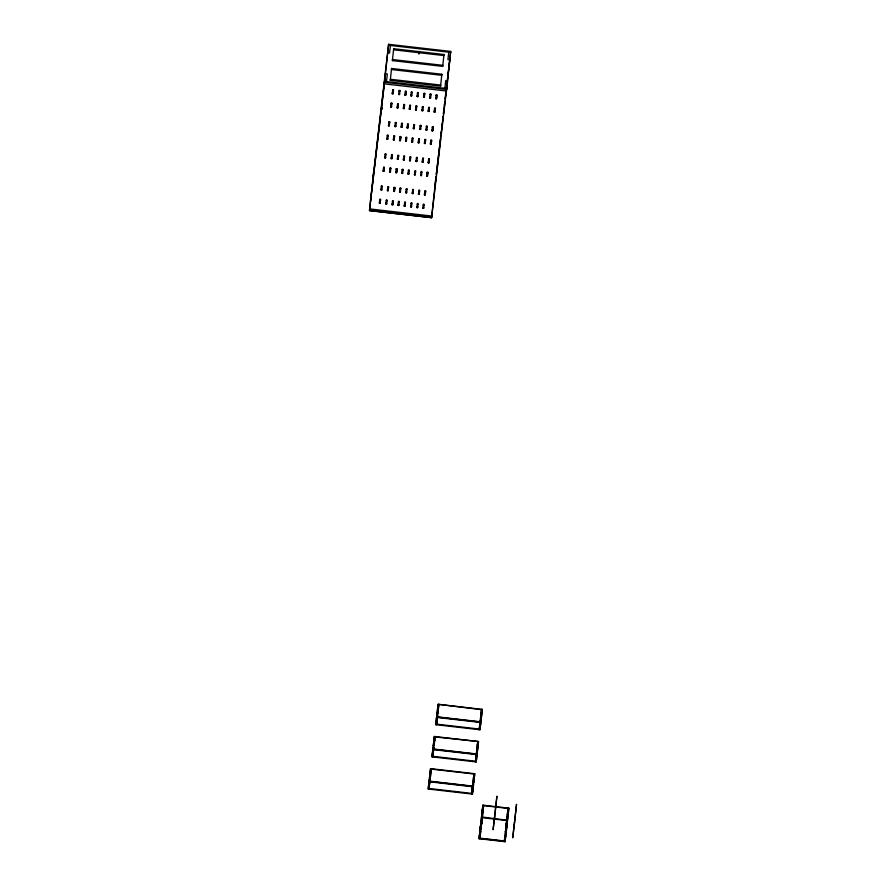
<?xml version="1.0" encoding="UTF-8"?>
<svg xmlns="http://www.w3.org/2000/svg" width="886" height="886" viewBox="0 0 886 886"><rect width="100%" height="100%" fill="white"/><g stroke="black" fill="none" stroke-linecap="round" stroke-linejoin="round"><path stroke-width="1.33" d="M481.497 824.611L481.696 822.828M506.925 825.763L506.726 827.59M494.388 819.063L494.632 816.803M481.685 822.861L480.854 823.526L480.81 822.795L481.519 823.26M373.737 170.954L369.473 210.591L431.582 217.712L447.563 80.892L445.702 80.681L444.894 88.168L446.765 88.39M388.611 44.3L384.358 83.871L446.466 91.003L450.719 51.432L388.611 44.3L372.829 179.393M390.372 45.463L389.574 52.95L387.714 52.739M390.272 80.36L391.557 68.466L441.859 74.247L440.575 86.13L390.272 80.36L390.405 79.286L440.707 85.067L440.575 86.13M392.387 60.613L393.672 48.719L443.975 54.5L442.69 66.384L392.387 60.613L392.509 59.55L442.823 65.32L442.69 66.384M379.396 203.282L379.496 202.329L380.249 202.418L380.149 203.359L379.396 203.282L379.873 199.117M380.969 189.914L381.069 188.973L381.811 189.05L381.711 190.003L380.969 189.914L381.445 185.761M383.162 171.208L383.261 170.267L384.015 170.345L383.915 171.297L383.162 171.208L383.638 167.055M384.734 157.852L384.834 156.9L385.576 156.988L385.476 157.941L384.734 157.852L385.211 153.699M386.927 139.146L387.038 138.205L387.78 138.282L387.68 139.235L386.927 139.146L387.415 134.993L387.304 135.946L388.057 136.034L388.157 135.082L387.68 139.235M380.149 203.359L380.626 199.206M381.711 190.003L382.187 185.85M388.5 125.79L388.6 124.837L389.353 124.926L389.242 125.878L388.5 125.79L388.976 121.637L388.876 122.578L389.618 122.667L389.729 121.725L389.242 125.878M383.915 171.297L384.391 167.144M390.704 107.084L390.804 106.132L391.546 106.22L391.446 107.173L390.704 107.084L391.18 102.931L391.08 103.883L391.822 103.961L391.922 103.02L391.446 107.173M392.265 93.728L392.365 92.775L393.118 92.864L393.019 93.816L392.265 93.728L392.742 89.575L392.642 90.516L393.395 90.605L393.495 89.652L393.019 93.816M385.476 157.941L385.953 153.787M385.853 204.013L385.964 203.071L386.706 203.149L386.606 204.101L385.853 204.013L386.34 199.859M387.426 190.656L387.525 189.704L388.278 189.792L388.168 190.745L387.426 190.656L387.902 186.503M389.618 171.95L389.729 171.009L390.471 171.087L390.372 172.039L389.618 171.95L390.106 167.797L390.006 168.75L390.748 168.838L390.848 167.886L390.372 172.039M391.191 158.594L391.291 157.642L392.044 157.73L391.933 158.683L391.191 158.594L391.667 154.441L391.568 155.393L392.31 155.471L392.42 154.529L391.933 158.683M393.395 139.888L393.495 138.947L394.237 139.024L394.137 139.977L393.395 139.888L393.871 135.735L393.772 136.688L394.514 136.765L394.613 135.824L394.137 139.977M386.606 204.101L387.082 199.948M388.168 190.745L388.655 186.592M394.957 126.532L395.056 125.579L395.809 125.668L395.71 126.62L394.957 126.532L395.433 122.379L395.333 123.32L396.086 123.409L396.186 122.456L395.71 126.62M397.161 107.826L397.26 106.874L398.002 106.962L397.903 107.915L397.161 107.826L397.637 103.673M398.722 94.47L398.833 93.517L399.575 93.606L399.475 94.558L398.722 94.47L399.209 90.317L399.099 91.258L399.852 91.347L399.951 90.394L399.475 94.558M397.903 107.915L398.379 103.762M392.066 204.732L392.166 203.78L392.919 203.869L392.808 204.821L392.066 204.732L392.542 200.579M393.639 191.376L393.738 190.424L394.48 190.512L394.381 191.454L393.639 191.376L394.115 187.212L394.015 188.164L394.757 188.253L394.381 191.454M395.832 172.67L395.931 171.718L396.684 171.806L396.585 172.748L395.832 172.67L396.308 168.506L396.208 169.459L396.961 169.547L396.585 172.748M397.404 159.303L397.504 158.361L398.246 158.439L398.146 159.391L397.404 159.303L397.88 155.15L397.781 156.102L398.523 156.191L398.146 159.391M399.597 140.608L399.708 139.656L400.45 139.744L400.35 140.686L399.597 140.608L400.084 136.444L399.974 137.396L400.727 137.485L400.35 140.686M392.808 204.821L393.295 200.657M394.757 188.253L394.857 187.3L394.48 190.512M401.17 127.241L401.269 126.299L402.022 126.377L401.912 127.329L401.17 127.241L401.646 123.088L401.546 124.04L402.288 124.129L401.912 127.329M396.961 169.547L397.061 168.595L396.684 171.806M403.363 108.535L403.473 107.594L404.215 107.671L404.116 108.624L403.363 108.535L403.85 104.382M398.523 156.191L398.622 155.238L398.246 158.439M404.935 95.179L405.035 94.226L405.788 94.315L405.677 95.267L404.935 95.179L405.411 91.025M400.727 137.485L400.826 136.533L400.45 139.744M402.288 124.129L402.399 123.176L402.022 126.377M404.116 108.624L404.592 104.47M405.677 95.267L406.165 91.114M398.024 205.419L398.135 204.467L398.877 204.555L398.778 205.497L398.024 205.419L398.512 201.255M399.597 192.052L399.697 191.11L400.45 191.188L400.339 192.14L399.597 192.052L400.073 187.898L399.974 188.851L400.716 188.939L400.826 187.987L400.339 192.14M401.801 173.346L402.277 169.193L402.178 170.145L402.92 170.234L403.019 169.281L402.543 173.434L401.801 173.346L401.901 172.405M403.363 159.989L403.462 159.037L404.215 159.126L404.116 160.078L403.363 159.989L403.839 155.836M405.566 141.284L405.666 140.342L406.408 140.42L406.309 141.372L405.566 141.284L406.043 137.131M398.778 205.497L399.254 201.344M407.128 127.927L407.239 126.975L407.981 127.063L407.881 128.016L407.128 127.927L407.615 123.774M409.332 109.222L409.432 108.28L410.174 108.358L410.074 109.31L409.332 109.222L409.808 105.069M402.543 173.434L402.643 172.482M410.894 95.865L411.004 94.913L411.746 95.001L411.647 95.954L410.894 95.865L411.381 91.712M404.116 160.078L404.592 155.925M406.309 141.372L406.785 137.219M407.881 128.016L408.357 123.863M410.074 109.31L410.55 105.157M411.647 95.954L412.123 91.79M404.237 206.128L404.337 205.175L405.09 205.264L404.991 206.216L404.237 206.128L404.714 201.975M405.81 192.771L405.91 191.819L406.652 191.908L406.552 192.849L405.81 192.771L406.286 188.607M408.003 174.066L408.103 173.113L408.856 173.202L408.756 174.154L408.003 174.066L408.49 169.913M409.576 160.709L409.675 159.757L410.417 159.845L410.318 160.787L409.576 160.709L410.052 156.545M411.768 142.004L411.879 141.051L412.621 141.14L412.522 142.081L411.768 142.004L412.256 137.851M404.991 206.216L405.467 202.052M413.341 128.636L413.441 127.695L414.194 127.772L414.083 128.725L413.341 128.636L413.817 124.483M415.545 109.942L415.645 108.989L416.387 109.078L416.287 110.019L415.545 109.942L416.021 105.777L415.922 106.73L416.664 106.818L416.763 105.866L416.287 110.019M408.756 174.154L409.232 169.99M417.107 96.574L417.206 95.633L417.959 95.71L417.86 96.663L417.107 96.574L417.583 92.421L417.483 93.373L418.236 93.462L418.336 92.509L417.86 96.663M410.318 160.787L410.794 156.634M412.522 142.081L412.998 137.928M414.083 128.725L414.57 124.572M410.694 206.87L410.805 205.917L411.547 206.006L411.447 206.959L410.694 206.87L411.182 202.717M412.267 193.513L412.367 192.561L413.12 192.65L413.009 193.591L412.267 193.513L412.743 189.349M414.46 174.808L414.57 173.855L415.312 173.944L415.213 174.885L414.46 174.808L414.947 170.655M416.032 161.44L416.132 160.499L416.885 160.576L416.774 161.529L416.032 161.44L416.509 157.287M411.447 206.959L411.924 202.794M418.236 142.746L418.336 141.793L419.078 141.882L418.978 142.823L418.236 142.746L418.713 138.581L418.613 139.534L419.355 139.623L419.455 138.67L418.978 142.823M419.798 129.378L419.898 128.437L420.651 128.514L420.551 129.467L419.798 129.378L420.274 125.225L420.174 126.177L420.928 126.266L421.027 125.314L420.551 129.467M413.009 193.591L413.496 189.438M422.002 110.684L422.101 109.731L422.844 109.82L422.744 110.761L422.002 110.684L422.478 106.519L422.378 107.472L423.12 107.56L423.22 106.608L422.744 110.761M415.213 174.885L415.689 170.732M423.563 97.316L423.674 96.375L424.416 96.452L424.316 97.405L423.563 97.316L424.051 93.163L423.94 94.115L424.693 94.193L424.793 93.251L424.316 97.405M416.774 161.529L417.262 157.376M416.907 207.579L417.007 206.637L417.76 206.715L417.649 207.667L416.907 207.579L417.384 203.426M418.48 194.222L418.58 193.27L419.322 193.358L419.222 194.311L418.48 194.222L418.956 190.069M420.673 175.517L420.772 174.564L421.526 174.653L421.426 175.605L420.673 175.517L421.149 171.363M422.245 162.16L422.345 161.208L423.087 161.296L422.987 162.249L422.245 162.16L422.722 158.007L422.622 158.948L423.364 159.037L423.464 158.085L422.987 162.249M424.438 143.454L424.549 142.502L425.291 142.591L425.191 143.543L424.438 143.454L424.926 139.301L424.815 140.254L425.568 140.331L425.668 139.39L425.191 143.543M417.649 207.667L418.137 203.514M426.011 130.098L426.111 129.146L426.864 129.234L426.753 130.176L426.011 130.098L426.487 125.945L426.387 126.886L427.13 126.975L427.24 126.022L426.753 130.176M419.222 194.311L419.698 190.147M428.204 111.392L428.315 110.44L429.057 110.528L428.957 111.481L428.204 111.392L428.691 107.239L428.58 108.181L429.333 108.269L429.433 107.317L428.957 111.481M421.426 175.605L421.902 171.452M429.776 98.036L429.876 97.083L430.629 97.172L430.518 98.113L429.776 98.036L430.253 93.872L430.153 94.824L430.895 94.913L431.006 93.96L430.518 98.113M422.866 208.265L422.976 207.313L423.718 207.402L423.619 208.354L422.866 208.265L423.353 204.112M424.438 194.909L424.538 193.956L425.291 194.045L425.18 194.986L424.438 194.909L424.915 190.756L424.815 191.697L425.557 191.786L425.18 194.986M426.642 176.203L426.742 175.251L427.484 175.339L427.384 176.292L426.642 176.203L427.118 172.05L427.019 172.991L427.761 173.08L427.384 176.292M428.204 162.847L428.303 161.894L429.057 161.983L428.957 162.924L428.204 162.847L428.68 158.683L428.58 159.635L429.333 159.724L428.957 162.924M430.408 144.141L430.507 143.189L431.249 143.277L431.15 144.23L430.408 144.141L430.884 139.988L430.784 140.929L431.526 141.018L431.15 144.23M423.619 208.354L424.095 204.201M425.557 191.786L425.668 190.833L425.291 194.045M431.969 130.785L432.08 129.832L432.822 129.921L432.722 130.862L431.969 130.785L432.457 126.62L432.346 127.573L433.099 127.662L432.722 130.862M427.761 173.08L427.86 172.128L427.484 175.339M434.173 112.079L434.273 111.127L435.015 111.215L434.915 112.157L434.173 112.079L434.649 107.915M435.735 98.711L435.846 97.77L436.588 97.848L436.488 98.8L435.735 98.711L436.222 94.558M429.333 159.724L429.433 158.771L429.057 161.983M431.526 141.018L431.626 140.066L431.249 143.277M433.099 127.662L433.199 126.709L432.822 129.921M434.915 112.157L435.391 108.003L435.015 111.215M436.488 98.8L436.964 94.647M448.748 52.163L447.951 59.65L449.811 59.871M431.582 217.712L435.834 178.075M428.226 789.027L429.045 781.352L473.235 786.425L472.415 794.1L428.226 789.027L430.541 768.638L474.73 773.711L473.811 782.338L473.058 782.249L473.988 773.622L471.673 794.022L472.493 786.347M430.541 768.638L429.621 777.266L430.363 777.343L431.283 768.727L428.968 789.116L429.788 781.441M432.003 756.865L432.822 749.191L477.011 754.263L476.192 761.938L432.003 756.865L434.317 736.465L478.506 741.538L477.587 750.165L476.845 750.077L477.764 741.46L435.037 736.942M433.254 745.702L434.04 745.414L433.243 745.691M434.317 736.465L433.398 745.093L434.14 745.181L435.07 736.554L432.745 756.943L433.575 749.268M435.779 724.693L436.61 717.018L480.799 722.09L479.968 729.765L435.779 724.693L438.094 704.304L482.283 709.365L481.364 717.992L480.622 717.904L481.541 709.287L479.226 729.676L480.046 722.001M438.094 704.304L437.175 712.92L437.917 713.008L438.847 704.381L481.486 709.675M437.352 717.106L436.532 724.781L438.847 704.381M437.806 713.23L437.019 713.529L437.817 713.241M476.269 754.174L475.45 761.849L477.764 741.46M476.723 750.298L477.432 750.763L476.712 750.309M479.071 838.721L482.881 805.164L508.863 808.143L505.053 841.7L479.071 838.721L480.4 826.239M480.411 827.602L482.881 805.164M480.445 827.192L480.6 825.83M479.902 838.023L479.813 838.798L481.619 822.374M480.644 831.002L480.411 833.759L479.658 833.671M482.205 817.39L481.497 816.925L507.445 820.281L506.737 819.816M481.84 821.876L483.623 805.252L481.098 828.133L481.342 825.907M481.984 820.569L481.242 820.425M494.931 814.245L494.897 814.5M504.721 837.713L504.311 841.611L506.825 820.159M506.327 824.689L508.121 808.065L506.105 825.187M506.127 826.195L506.028 827.114M505.053 841.7L506.249 830.614L505.43 831.168M495.241 811.742L496.913 796.16L493.103 829.717L495.108 812.872M514.478 822.928L514.544 822.297M514.799 820.414L516.527 804.3L512.717 837.857L514.722 821.012M480.744 824.611L480.899 823.149M505.84 828.72L505.651 830.492M506.582 828.809L506.393 830.581M507.08 824.777L506.194 824.467M514.245 824.955L514.046 826.804M370.47 201.432L385.454 73.771L387.326 73.981L386.517 81.468L384.657 81.257L369.473 210.591L431.582 217.646M382.11 109.399L382.298 107.793M393.672 48.719L393.55 49.793L443.853 55.563L443.975 54.5M391.557 68.466L391.435 69.54L441.737 75.31L441.859 74.247M392.919 203.869L393.162 201.731M405.788 94.315L406.032 92.177M418.967 54.135L419.288 51.41M406.552 192.849L407.028 188.696L406.929 189.648L406.187 189.56M436.588 97.848L436.842 95.71M435.547 180.633L436.056 176.303M436.289 174.221L437.817 161.318M438.061 159.214L439.578 146.345M439.844 144.03L440.541 138.172M440.785 136.023L441.339 131.361M441.593 129.057L442.302 123.187M442.546 121.017L443.1 116.387M443.399 113.773L444.052 108.214M444.307 105.999L444.861 101.403M445.171 98.767L445.813 93.229M446.068 90.992L450.719 51.432M434.937 186.514L436.056 176.978M436.322 174.675L440.53 138.847M440.796 136.544L443.199 116.11M443.41 114.338L444.96 101.137M445.171 99.354L449.911 58.919M472.415 794.1L474.73 773.711M476.192 761.938L478.506 741.538M479.968 729.765L482.283 709.365M506.127 826.129L506.836 826.505L506.05 825.697M506.393 829.218L508.863 808.143M481.131 827.912L480.356 827.801M388.511 45.252L450.62 52.374M384.646 81.379L446.743 88.511M384.546 82.265L446.644 89.464M405.312 91.978L406.054 92.055M411.27 92.653L412.023 92.742M436.111 95.511L436.864 95.599M397.537 104.626L398.279 104.703M403.739 105.334L404.492 105.423M409.709 106.021L410.451 106.098M434.55 108.867L435.292 108.956M407.505 124.727L408.258 124.804M413.718 125.435L414.46 125.524M405.943 138.083L406.685 138.172M412.145 138.792L412.898 138.88M385.111 154.651L385.853 154.729M403.739 156.789L404.492 156.866M409.952 157.498L410.694 157.586M416.409 158.24L417.162 158.328M383.538 168.008L384.291 168.096M408.38 170.854L409.133 170.943M414.847 171.596L415.589 171.685M421.049 172.316L421.802 172.393M381.345 186.713L382.087 186.791M387.802 187.455L388.544 187.533M412.643 190.302L413.385 190.39M418.856 191.011L419.599 191.099M379.773 200.07L380.526 200.158M386.23 200.812L386.983 200.9M392.443 201.521L393.185 201.609M398.401 202.207L399.154 202.296M404.614 202.916L405.367 203.005M411.071 203.658L411.824 203.747M417.284 204.378L418.026 204.456M423.242 205.065L423.995 205.142M369.672 208.919L431.77 216.051M369.551 209.993L431.648 217.114M437.706 707.67L438.459 707.77M481.131 712.665L481.895 712.743M437.662 708.058L438.426 708.147M481.087 713.042L481.851 713.13M437.396 716.852L480.068 721.747L479.835 723.995L480.577 724.083M437.33 717.494L479.99 722.389M436.466 718.369L437.208 718.457M479.913 723.353L480.655 723.441M436.388 719.011L437.141 719.1M436.1 721.758L436.853 721.846M479.547 726.741L480.29 726.83M436.034 722.4L436.776 722.489M479.47 727.384L480.212 727.472M436.599 724.139L479.304 729.034M433.619 749.024L476.291 753.92L476.059 756.168L476.801 756.256M433.542 749.667L476.214 754.562M432.689 750.542L433.431 750.63M476.136 755.525L476.878 755.614M432.612 751.184L433.354 751.273M432.324 753.931L433.066 754.008M475.771 758.914L476.513 759.003M432.246 754.573L432.999 754.65M475.693 759.557L476.435 759.645M432.822 756.301L475.527 761.207M431.26 769.114L473.921 774.01M430.142 772.016L430.906 772.105M474.331 777.088L473.534 777.387L474.287 777.465M430.109 772.393L430.862 772.492M429.843 781.186L472.504 786.092L472.271 788.341L473.024 788.429M429.765 781.829L472.437 786.735M428.913 782.715L429.655 782.792M472.349 787.698L473.102 787.787M428.835 783.357L429.577 783.434M428.547 786.092L429.289 786.181M471.994 791.087L472.736 791.165M428.47 786.735L429.212 786.823M471.917 791.73L472.659 791.807M429.045 788.474L471.74 793.38M483.59 805.629L508.077 808.442M482.383 809.439L483.125 809.527M507.612 812.34L508.32 812.805L507.578 812.717M482.338 809.815L483.08 809.904M482.936 811.122L482.194 811.044L482.892 811.51M507.423 813.935L508.132 814.4L507.39 814.323M506.925 818.21L507.634 818.675L506.881 818.598M482.294 817.723L506.781 820.536M506.482 823.327L507.235 823.415M481.74 821.278C479.514 821.056 483.269 822.142 481.043 821.92M480.766 823.183L481.641 823.227M506.006 826.073L506.881 826.117M480.389 827.413L481.142 827.502M505.629 830.315L506.371 830.403M480.267 827.635L481.009 827.723M505.585 830.691L506.338 830.78M480.19 828.277L480.932 828.366M480.157 828.587L480.91 828.665M505.397 831.478L506.139 831.566L505.319 832.12M480.201 829.019L480.91 829.484L480.168 829.396M480.09 829.23L480.832 829.307M479.891 831.112L480.633 831.201M505.131 834.014L505.873 834.103M479.813 831.755L480.555 831.843M479.791 832.065L480.533 832.153M479.714 832.707L480.456 832.796M479.703 833.294L480.445 833.383M479.514 834.9L480.223 835.365L479.47 835.276M504.754 837.791L505.452 838.256L504.677 838.134M504.655 838.444L505.397 838.533M479.337 836.185L480.09 836.273M504.577 839.086L505.319 839.164M479.891 838.167L504.378 840.969M479.858 838.422L504.344 841.235M429.5 777.487L430.219 777.963L429.5 777.487M429.345 779.514L429.245 780.466L429.987 780.555L430.087 779.602L429.345 779.514M433.121 747.352L433.021 748.293L433.763 748.382L433.863 747.43L433.121 747.352M433.918 739.843L434.638 740.319L433.918 739.843M436.898 715.179L436.798 716.132L437.54 716.209L437.651 715.268L436.898 715.179M472.947 782.471L473.645 782.936L472.925 782.482M472.781 784.509L472.681 785.45L473.434 785.539L473.534 784.586L472.781 784.509M476.568 752.336L476.469 753.288L477.211 753.366L477.31 752.424L476.568 752.336M477.366 744.827L478.075 745.292L477.355 744.838M480.345 720.163L480.245 721.115L480.987 721.204L481.087 720.252L480.345 720.163M480.5 718.136L481.209 718.601L480.489 718.136M481.685 815.319L482.394 815.784L481.685 815.319M504.942 836.196L505.64 836.661L504.942 836.196M505.441 831.921L506.15 832.386L505.441 831.921M506.238 824.091L507.025 824.899L506.238 824.091"/></g></svg>
